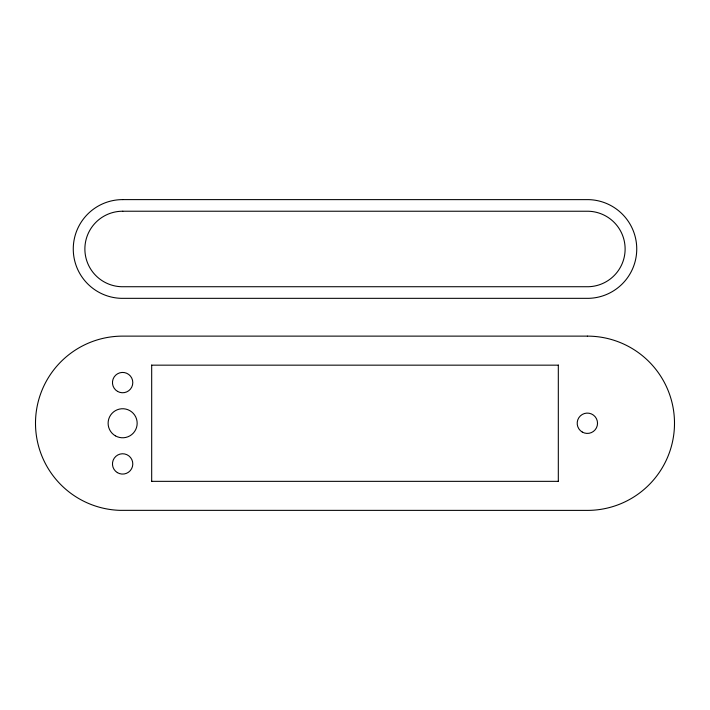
<?xml version="1.0" encoding="UTF-8"?>
<svg xmlns="http://www.w3.org/2000/svg" width="710" height="710" viewBox="0 0 710 710"><rect width="100%" height="100%" fill="white"/><g stroke="black" fill="none" stroke-linecap="round" stroke-linejoin="round"><path stroke-width="1.06" d="M151.47 365.162L558.522 365.162M151.47 481.344L558.522 481.344M558.317 365.162L558.317 481.344M151.683 365.162L151.683 481.344M122.706 199.608L121.082 199.634A49.38 49.38 0 0 0 73.263 248.979A49.38 49.38 0 0 0 121.082 298.333L588.918 298.333A49.38 49.38 0 0 0 636.746 248.979A49.38 49.38 0 0 0 588.918 199.634L122.706 199.608M122.794 211.225L121.454 211.243A37.754 37.754 0 0 0 84.88 248.979A37.754 37.754 0 0 0 121.454 286.725L588.554 286.725A37.754 37.754 0 0 0 625.12 248.979A37.754 37.754 0 0 0 588.554 211.243L122.794 211.225M587.365 336.123L122.635 336.123A87.135 87.135 0 0 0 35.509 421.891A87.135 87.135 0 0 0 119.901 510.348L587.365 510.392A87.135 87.135 0 0 0 674.5 423.258A87.135 87.135 0 0 0 587.365 336.123M115.375 435.833A14.519 14.519 0 0 0 137.163 423.258A14.519 14.519 0 0 0 115.375 410.682A14.519 14.519 0 0 0 115.375 435.833M117.345 472.603A10.162 10.162 0 0 0 132.797 464.162A10.162 10.162 0 0 0 117.762 455.003A10.162 10.162 0 0 0 117.345 472.603M117.549 391.396A10.162 10.162 0 0 0 132.797 382.592A10.162 10.162 0 0 0 117.549 373.788A10.162 10.162 0 0 0 117.549 391.396M582.28 432.062A10.162 10.162 0 0 0 597.527 423.258A10.162 10.162 0 0 0 582.28 414.454A10.162 10.162 0 0 0 582.28 432.062"/></g></svg>
